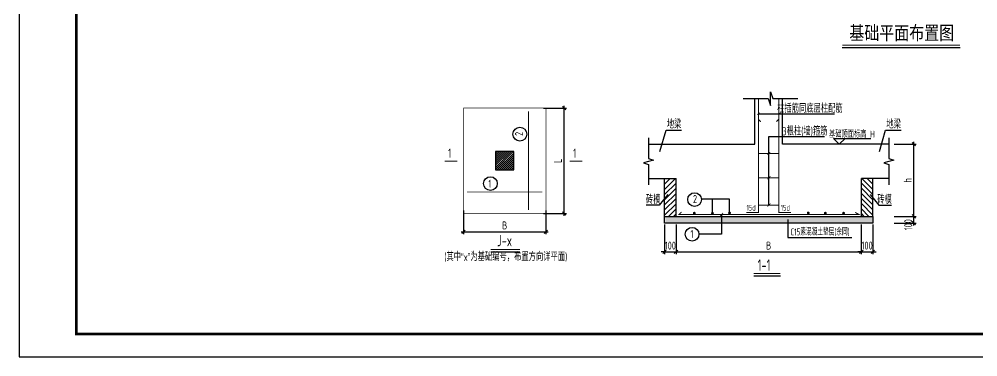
# Model space of a CAD drawing. Extents: x -441005 to 725361, y -182459 to 319313.
# Drawn here: x -196000 to -154094, y -133950 to -119208 of the extents above; entities that cross this region are included whole.
import ezdxf
from ezdxf.enums import TextEntityAlignment as Align

# ---------------------------------------------------------------- set-up
doc = ezdxf.new("R2010")
doc.units = 0
doc.header["$LTSCALE"] = 100
doc.layers.get('0').update_dxf_attribs({"linetype": 'CONTINUOUS'})
doc.layers.get('Defpoints').update_dxf_attribs({"linetype": 'CONTINUOUS'})
for name, color, linetype in [('DIM', 3, 'CONTINUOUS'), ('D大样&索引', 7, 'CONTINUOUS'), ('REIN', 1, 'CONTINUOUS'), ('S说明&图名', 4, 'CONTINUOUS'), ('图框', 7, 'CONTINUOUS')]:
    doc.layers.add(name, color=color, linetype=linetype)
doc.styles.add('HZ', font='tssdeng.shx', dxfattribs={"width": 0.7, "height": 5, "bigfont": '1.shx'})
doc.styles.add('STK', font='simhei_1.ttf')
doc.styles.add('TSSD_Rein', font='Tssdeng.shx', dxfattribs={"width": 0.7, "bigfont": '1.shx'})
doc.dimstyles.new('TSSD_100_100$0', dxfattribs={"dimtxt": 350, "dimasz": 150, "dimexe": 100, "dimexo": 50, "dimgap": 100, "dimtad": 1, "dimdec": 0, "dimzin": 0, "dimdsep": 46, "dimtxsty": 'TSSD_Rein', "dimblk": 'OBLIQUE', "dimcen": 0, "dimdle": 100, "dimclrt": 7, "dimadec": 0, "dimazin": 0, "dimtfac": 1, "dimtdec": 0, "dimtix": 1, "dimtmove": 2, "dimatfit": 3, "dimfxl": 0, "dimtolj": 1, "dimtzin": 0, "dimarcsym": 0})

# ---------------------------------------------------------------- blocks, each defined once
blk = doc.blocks.new('_OBLIQUE')
at = {"color": 0, "linetype": 'ByBlock'}
blk.add_line((-0.5, -0.5), (0.5, 0.5), dxfattribs=at)
blk = doc.blocks.new('*D1104')
at = {"layer": 'Defpoints', "color": 0}
for p in [(-173131, -123088), (-172176, -123088), (-173131, -127688)]:
    blk.add_point(p, dxfattribs=at)
at = {"layer": 'DIM', "color": 0, "lineweight": -2}
for p, q in [((-173081, -123088), (-172076, -123088)), ((-172176, -127788), (-172176, -122988)), ((-173081, -127688), (-172076, -127688))]:
    blk.add_line(p, q, dxfattribs=at)
at = {"layer": 'DIM', "color": 0, "lineweight": -2, "xscale": 150, "yscale": 150, "zscale": 150}
for p, rotation in [((-172176, -123088), 90), ((-172176, -127688), 270)]:
    blk.add_blockref('_OBLIQUE', p, dxfattribs=dict(at, rotation=rotation))
at = {"layer": 'DIM', "color": 7, "insert": (-172451, -125388), "char_height": 350, "attachment_point": 5, "rotation": 90, "style": 'TSSD_Rein'}
blk.add_mtext('\\A1;L', dxfattribs=at)
blk = doc.blocks.new('*D1105')
at = {"layer": 'Defpoints', "color": 0}
for p in [(-176576, -127507), (-172976, -127507), (-172976, -128488)]:
    blk.add_point(p, dxfattribs=at)
at = {"layer": 'DIM', "color": 0, "lineweight": -2}
for p, q in [((-176576, -127557), (-176576, -128588)), ((-172976, -127557), (-172976, -128588)), ((-176676, -128488), (-172876, -128488))]:
    blk.add_line(p, q, dxfattribs=at)
at = {"layer": 'DIM', "color": 0, "lineweight": -2, "xscale": 150, "yscale": 150, "zscale": 150, "rotation": 180}
blk.add_blockref('_OBLIQUE', (-176576, -128488), dxfattribs=at)
at = {"layer": 'DIM', "color": 0, "lineweight": -2, "xscale": 150, "yscale": 150, "zscale": 150}
blk.add_blockref('_OBLIQUE', (-172976, -128488), dxfattribs=at)
at = {"layer": 'DIM', "color": 7, "insert": (-174776, -128213), "char_height": 350, "attachment_point": 5, "style": 'TSSD_Rein'}
blk.add_mtext('\\A1;B', dxfattribs=at)
blk = doc.blocks.new('*D1106')
at = {"layer": 'Defpoints', "color": 0}
for p in [(-159186, -128118), (-158686, -128118), (-158686, -129368)]:
    blk.add_point(p, dxfattribs=at)
at = {"layer": 'DIM', "color": 0, "lineweight": -2}
for p, q in [((-159186, -128168), (-159186, -129468)), ((-158686, -128168), (-158686, -129468)), ((-159186, -129368), (-159336, -129368)), ((-159186, -129368), (-158686, -129368)), ((-158686, -129368), (-158536, -129368))]:
    blk.add_line(p, q, dxfattribs=at)
at = {"layer": 'DIM', "color": 0, "lineweight": -2, "xscale": 150, "yscale": 150, "zscale": 150}
blk.add_blockref('_OBLIQUE', (-159186, -129368), dxfattribs=at)
at = {"layer": 'DIM', "color": 0, "lineweight": -2, "xscale": 150, "yscale": 150, "zscale": 150, "rotation": 180}
blk.add_blockref('_OBLIQUE', (-158686, -129368), dxfattribs=at)
at = {"layer": 'DIM', "color": 7, "insert": (-158936, -129093), "char_height": 350, "attachment_point": 5, "style": 'TSSD_Rein'}
blk.add_mtext('\\A1;100', dxfattribs=at)
blk = doc.blocks.new('*D1107')
at = {"layer": 'Defpoints', "color": 0}
for p in [(-167286, -128118), (-159186, -128118), (-159186, -129368)]:
    blk.add_point(p, dxfattribs=at)
at = {"layer": 'DIM', "color": 0, "lineweight": -2}
for p, q in [((-167286, -128168), (-167286, -129468)), ((-159186, -128168), (-159186, -129468)), ((-167386, -129368), (-159086, -129368))]:
    blk.add_line(p, q, dxfattribs=at)
at = {"layer": 'DIM', "color": 0, "lineweight": -2, "xscale": 150, "yscale": 150, "zscale": 150, "rotation": 180}
blk.add_blockref('_OBLIQUE', (-167286, -129368), dxfattribs=at)
at = {"layer": 'DIM', "color": 0, "lineweight": -2, "xscale": 150, "yscale": 150, "zscale": 150}
blk.add_blockref('_OBLIQUE', (-159186, -129368), dxfattribs=at)
at = {"layer": 'DIM', "color": 7, "insert": (-163236, -129093), "char_height": 350, "attachment_point": 5, "style": 'TSSD_Rein'}
blk.add_mtext('\\A1;B', dxfattribs=at)
blk = doc.blocks.new('*D1108')
at = {"layer": 'Defpoints', "color": 0}
for p in [(-167786, -128118), (-167286, -128118), (-167286, -129368)]:
    blk.add_point(p, dxfattribs=at)
at = {"layer": 'DIM', "color": 0, "lineweight": -2}
for p, q in [((-167786, -128168), (-167786, -129468)), ((-167286, -128168), (-167286, -129468)), ((-167786, -129368), (-167936, -129368)), ((-167786, -129368), (-167286, -129368)), ((-167286, -129368), (-167136, -129368))]:
    blk.add_line(p, q, dxfattribs=at)
at = {"layer": 'DIM', "color": 0, "lineweight": -2, "xscale": 150, "yscale": 150, "zscale": 150}
blk.add_blockref('_OBLIQUE', (-167786, -129368), dxfattribs=at)
at = {"layer": 'DIM', "color": 0, "lineweight": -2, "xscale": 150, "yscale": 150, "zscale": 150, "rotation": 180}
blk.add_blockref('_OBLIQUE', (-167286, -129368), dxfattribs=at)
at = {"layer": 'DIM', "color": 7, "insert": (-167536, -129093), "char_height": 350, "attachment_point": 5, "style": 'TSSD_Rein'}
blk.add_mtext('\\A1;100', dxfattribs=at)
blk = doc.blocks.new('*D1109')
at = {"layer": 'Defpoints', "color": 0}
for p in [(-157806, -127818), (-157806, -128118), (-156886, -127818)]:
    blk.add_point(p, dxfattribs=at)
at = {"layer": 'DIM', "color": 0, "lineweight": -2}
for p, q in [((-156886, -128218), (-156886, -127718)), ((-157756, -127818), (-156786, -127818)), ((-157756, -128118), (-156786, -128118))]:
    blk.add_line(p, q, dxfattribs=at)
at = {"layer": 'DIM', "color": 0, "lineweight": -2, "xscale": 150, "yscale": 150, "zscale": 150}
for p, rotation in [((-156886, -127818), 90), ((-156886, -128118), 270)]:
    blk.add_blockref('_OBLIQUE', p, dxfattribs=dict(at, rotation=rotation))
at = {"layer": 'DIM', "color": 7, "insert": (-157136, -128183), "char_height": 350, "attachment_point": 5, "rotation": 90, "style": 'TSSD_Rein'}
blk.add_mtext('\\A1;100', dxfattribs=at)
blk = doc.blocks.new('*D1110')
at = {"layer": 'Defpoints', "color": 0}
for p in [(-157806, -124668), (-156886, -124668), (-157806, -127818)]:
    blk.add_point(p, dxfattribs=at)
at = {"layer": 'DIM', "color": 0, "lineweight": -2}
for p, q in [((-157756, -124668), (-156786, -124668)), ((-156886, -127918), (-156886, -124568)), ((-157756, -127818), (-156786, -127818))]:
    blk.add_line(p, q, dxfattribs=at)
at = {"layer": 'DIM', "color": 0, "lineweight": -2, "xscale": 150, "yscale": 150, "zscale": 150}
for p, rotation in [((-156886, -124668), 90), ((-156886, -127818), 270)]:
    blk.add_blockref('_OBLIQUE', p, dxfattribs=dict(at, rotation=rotation))
at = {"layer": 'DIM', "color": 7, "insert": (-157161, -126243), "char_height": 350, "attachment_point": 5, "rotation": 90, "style": 'TSSD_Rein'}
blk.add_mtext('\\A1;h', dxfattribs=at)
blk = doc.blocks.new('A2+1_2')
at = {"layer": '图框'}
blk.add_lwpolyline([(0, 0), (89100, 0), (89100, 42000), (0, 42000)], close=True, dxfattribs=at)
at = {"layer": '图框', "const_width": 120}
blk.add_lwpolyline([(2500, 1000), (88100, 1000), (88100, 41000), (2500, 41000)], close=True, dxfattribs=at)

msp = doc.modelspace()

# ---------------------------------------------------------------- hatches: boundary and pattern name
at = {"layer": 'D大样&索引'}
h = msp.add_hatch(dxfattribs=at)
h.set_pattern_fill('ANSI31', color=2, scale=500, style=0)
h.set_pattern_definition([(45, (-307655.926, 44131.284), (-44.194174, 44.194174), [])])
h.paths.add_polyline_path([(-174376.3, -124987.7), (-175176.3, -124987.7), (-175176.3, -125787.7), (-174376.3, -125787.7)])
h = msp.add_hatch(dxfattribs=at)
h.set_pattern_fill('ANSI31', color=6, scale=50, style=0)
h.set_pattern_definition([(45, (-353809.5, -25071.4), (-112.2532, 112.2532), [])])
h.paths.add_polyline_path([(-167286, -126167.8), (-167785.9, -126167.8), (-167785.9, -127817.8), (-167286, -127817.8)])
h = msp.add_hatch(dxfattribs=at)
h.set_pattern_fill('ANSI31', color=6, scale=50, style=0)
h.set_pattern_definition([(135, (27337.66, -25071.4), (112.2532, 112.2532), [])])
h.paths.add_polyline_path([(-159185.9, -126167.8), (-158686, -126167.8), (-158686, -127817.8), (-159185.9, -127817.8)])
h = msp.add_hatch(dxfattribs=at)
h.set_pattern_fill('AR-CONC', color=6, scale=2, style=0)
h.set_pattern_definition([(50, (-358843.16, -189528.5), (364.36934, -31.87817), [38.1, -419.1]), (355, (-358843.16, -189528.5), (-70.48565, 382.1133), [30.48, -335.28]), (100.451, (-358812.8, -189531.16), (293.885, 350.2334), [32.38, -356.18]), (46.1842, (-358843.16, -189426.9), (542.1581, -84.0847), [57.15, -628.65]), (96.6356, (-358798, -189433.9), (474.8085, 494.8511), [48.57, -534.27]), (351.184, (-358843.16, -189426.9), (474.8092, 494.8502), [45.72, -502.92]), (21, (-358792.36, -189452.3), (303.22976, -204.53104), [38.1, -419.1]), (326, (-358792.36, -189452.3), (123.60406, 368.3759), [30.48, -335.28]), (71.4514, (-358767.1, -189469.35), (426.833, 163.8457), [32.38, -356.18]), (37.5, (-358843.16, -189528.5), (6.17721, 169.11008), [0, -331.216, 0, -340.36, 0, -336.55]), (7.5, (-358843.16, -189528.5), (133.63933, 200.36115), [0, -194.056, 0, -323.596, 0, -128.27]), (327.5, (-358956.44, -189528.5), (271.18119, -11.45749), [0, -127, 0, -396.24, 0, -525.78]), (317.5, (-359007.24, -189528.5), (296.25836, 50.85298), [0, -165.1, 0, -263.144, 0, -373.38])])
h.paths.add_polyline_path([(-158686, -127817.8), (-165308.5, -127817.8), (-165308.5, -128117.8), (-158686, -128117.8)])
h.paths.add_polyline_path([(-165308.5, -127817.8), (-167759.9, -127817.8), (-167759.9, -128117.8), (-165308.5, -128117.8)])

# ---------------------------------------------------------------- linework, layer by layer
for p, q in [((-163836, -124667.8, -10), (-163836, -122672.5, -10)), ((-162636, -124667.8, -10), (-162636, -122672.5, -10)), ((-163689, -123334.5, -10), (-160358.8, -123334.5, -10)), ((-167988.5, -124978.1, -10), (-167720.7, -124051.4, -10)), ((-167720.7, -124051.4, -10), (-167043.7, -124051.4, -10)), ((-163226.3, -127325.4, -10), (-163226.3, -124336, -10)), ((-163226.3, -124336, -10), (-160793.3, -124336, -10)), ((-158390.6, -124978.1, -10), (-158122.8, -124051.4, -10)), ((-158122.8, -124051.4, -10), (-157445.8, -124051.4, -10)), ((-168490.6, -124667.8, -10), (-163836, -124667.8, -10)), ((-157981.2, -124667.8, -10), (-162636, -124667.8, -10)), ((-168490.6, -126167.8, -10), (-167286, -126167.8, -10)), ((-167785.9, -127817.8, -10), (-167785.9, -126167.8, -10)), ((-167286, -127817.8, -10), (-167286, -126167.8, -10)), ((-159185.9, -127817.8, -10), (-159185.9, -126167.8, -10)), ((-157981.2, -126167.8, -10), (-159185.9, -126167.8, -10)), ((-158686, -127817.8, -10), (-158686, -126167.8, -10)), ((-167646.9, -126869.3, -10), (-168028.3, -127323.1, -10)), ((-158805.6, -126869.3, -10), (-158424.3, -127323.1, -10)), ((-168028.3, -127323.1, -10), (-168588.2, -127323.1, -10)), ((-164947.4, -127073.6, -10), (-166172.9, -127073.6, -10)), ((-165694, -127679.2, -10), (-165694, -127073.6, -10)), ((-164947.4, -127668.2, -10), (-164947.4, -127073.6, -10)), ((-158424.3, -127323.1, -10), (-157864.4, -127323.1, -10)), ((-165298.5, -127731.9, -10), (-165298.5, -128602, -10)), ((-162402.8, -127954, -10), (-162402.8, -128736, -10)), ((-165298.5, -128602, -10), (-166285.2, -128602, -10)), ((-162402.8, -128736, -10), (-159594.2, -128736, -10))]:
    msp.add_line(p, q, dxfattribs=at)
at = {"layer": 'D大样&索引', "color": 7}
for p, q in [((-160398.6, -124417.8, -10), (-158764.9, -124417.8, -10)), ((-160148.6, -124667.8, -10), (-160398.6, -124417.8, -10)), ((-159898.6, -124417.8, -10), (-160148.6, -124667.8, -10))]:
    msp.add_line(p, q, dxfattribs=at)
at = {"layer": 'D大样&索引', "color": 4}
for p, q in [((-175388.4, -129362.7, -7.5), (-174109.7, -129362.7, -7.5)), ((-163891.9, -130411.9), (-162721.1, -130411.9))]:
    msp.add_line(p, q, dxfattribs=at)
at = {"layer": 'D大样&索引', "elevation": -10}
for points in [[(-164357.7, -122672.5), (-163261.7, -122672.5), (-163161.7, -122972.5), (-163161.7, -122372.5), (-163061.7, -122672.5), (-161965.7, -122672.5)], [(-168490.6, -124387.8), (-168490.6, -125287.8), (-168270.6, -125357.8), (-168710.6, -125477.8), (-168490.6, -125547.8), (-168490.6, -126447.8)], [(-157981.2, -124387.8), (-157981.2, -125287.8), (-157761.2, -125357.8), (-158201.2, -125477.8), (-157981.2, -125547.8), (-157981.2, -126447.8)], [(-167785.9, -127817.8), (-158686, -127817.8), (-158686, -128117.8), (-167785.9, -128117.8), (-167785.9, -127817.8)]]:
    msp.add_lwpolyline(points, dxfattribs=at)
at = {"layer": 'D大样&索引', "color": 6, "const_width": 30, "elevation": -7.5}
msp.add_lwpolyline([(-172976.3, -127687.7), (-172976.3, -123087.7), (-176576.3, -123087.7), (-176576.3, -127687.7)], close=True, dxfattribs=at)
at = {"layer": 'D大样&索引'}
for points, const_width, elevation in [([(-163748.3, -123374.5), (-163618.8, -123289.5)], 30, -10), ([(-162842.2, -123374.5), (-162712.7, -123289.5)], 30, -10), ([(-163290.3, -125139.8), (-163161.7, -125010.4)], 30, -10), ([(-176847.7, -125406.1), (-177397.7, -125406.1)], 50, -7.5), ([(-171380.8, -125406.1), (-171930.8, -125406.1)], 50, -7.5), ([(-163290.3, -126196.4), (-163161.7, -126067)], 30, -10), ([(-163290.3, -127394.2), (-163161.7, -127264.8)], 30, -10), ([(-165362.8, -127796.6), (-165234.2, -127667.2)], 30, -10)]:
    msp.add_lwpolyline(points, dxfattribs=dict(at, const_width=const_width, elevation=elevation))
at = {"layer": 'D大样&索引', "color": 2, "elevation": -7.5}
msp.add_lwpolyline([(-174376.3, -125787.7), (-174376.3, -124987.7), (-175176.3, -124987.7), (-175176.3, -125787.7)], close=True, dxfattribs=at)
at = {"layer": 'D大样&索引', "elevation": -10}
msp.add_lwpolyline([(-167785.9, -127817.8), (-158686, -127817.8), (-158686, -128117.8), (-167785.9, -128117.8)], close=True, dxfattribs=at)
at = {"layer": 'D大样&索引', "color": 4, "const_width": 50, "elevation": -7.5}
msp.add_lwpolyline([(-175388.4, -129262.7), (-174109.7, -129262.7)], dxfattribs=at)
at = {"layer": 'D大样&索引', "color": 4, "const_width": 50}
msp.add_lwpolyline([(-163891.9, -130311.9), (-162721.1, -130311.9)], dxfattribs=at)
at = {"layer": 'D大样&索引'}
for centre in [(-174113.1, -124228, -7.5), (-175403.3, -126384.9, -7.5), (-166472.6, -127086.1, -10), (-166585.2, -128596.7, -10)]:
    msp.add_circle(centre, 300, dxfattribs=at)
at = {"layer": 'REIN', "color": 1}
for points, const_width, elevation in [([(-163686.3, -122672.5), (-163686.3, -127648.3), (-164217.3, -127648.3)], 45, -10), ([(-162785.7, -122672.5), (-162785.7, -127648.3), (-162254.7, -127648.3)], 45, -10), ([(-173737.9, -127537.7), (-173737.9, -123237.7)], 40, -7.5), ([(-163686.3, -123583.5), (-163582.8, -123686.9)], 45, -10), ([(-162785.7, -123565.8), (-162900.1, -123680.2)], 45, -10), ([(-163686.3, -125075.4), (-162785.7, -125075.4)], 45, -10), ([(-163686.3, -126132.1), (-162785.7, -126132.1)], 45, -10), ([(-176426.3, -126755), (-173126.3, -126755)], 40, -7.5), ([(-163686.3, -127325.4), (-162785.7, -127325.4)], 45, -10), ([(-167047.2, -127626.2), (-167153.3, -127732.3), (-159299.3, -127732.3), (-159450, -127645.3)], 45, -10)]:
    msp.add_lwpolyline(points, dxfattribs=dict(at, const_width=const_width, elevation=elevation))
at = {"layer": 'REIN', "color": 1, "const_width": 61.5, "elevation": -10}
for points in [[(-166459.2, -127679.2, 1), (-166520.7, -127679.2, 1), (-166459.2, -127679.2, 1)], [(-165663.2, -127679.2, 1), (-165724.7, -127679.2, 1), (-165663.2, -127679.2, 1)], [(-164916.7, -127668.2, 1), (-164978.2, -127668.2, 1), (-164916.7, -127668.2, 1)], [(-161536, -127668.2, -1), (-161474.5, -127668.2, -1), (-161536, -127668.2, -1)], [(-160789.5, -127679.2, -1), (-160728, -127679.2, -1), (-160789.5, -127679.2, -1)], [(-159993.5, -127679.2, -1), (-159932, -127679.2, -1), (-159993.5, -127679.2, -1)]]:
    msp.add_lwpolyline(points, format="xyb", dxfattribs=at)
at = {"layer": 'S说明&图名'}
msp.add_line((-160022.2, -120450), (-154871.1, -120450), dxfattribs=at)
msp.add_lwpolyline([(-160022.2, -120342, 45, 45, 0), (-154871.1, -120342, 0, 0, 0)], format="xyseb", dxfattribs=at)

# ---------------------------------------------------------------- block references
msp.add_blockref('A2+1_2', (-196000, -133950))

# ---------------------------------------------------------------- texts
at = {"layer": 'D大样&索引', "style": 'TSSD_Rein', "width": 0.7}
for s, height, p in [('柱插筋同底层柱配筋', 350, (-161432.6, -123289.4, -10)), ('地梁', 350, (-167369.4, -123976.1, -10)), ('地梁', 350, (-157771.5, -123976.1, -10)), ('3根柱(墙)箍筋', 350, (-161648.8, -124279.3, -10)), ('砖模', 350, (-168283.2, -127265.6, -10)), ('砖模', 350, (-158169.4, -127265.6, -10)), ('15d', 250, (-164003.8, -127565.3, -10)), ('15d', 250, (-162509.6, -127565.3, -10)), ('(其中“x”为基础编号，布置方向详平面)', 350, (-174728.2, -129766.5, -17.5))]:
    msp.add_text(s, height=height, dxfattribs=at).set_placement(p, align=Align.CENTER)
at = {"layer": 'D大样&索引', "color": 7, "style": 'TSSD_Rein', "width": 0.7}
msp.add_text('2', height=350, rotation=90, dxfattribs=at).set_placement((-173972.8, -124214.2, -7.5), align=Align.CENTER)
for s, height, p in [('基础顶面标高 H', 300, (-159598.7, -124380.1, -10)), ('1', 350, (-175426.4, -126570.9, -7.5)), ('2', 350, (-166454.7, -127235.5, -10)), ('1', 350, (-166593, -128767.3, -10))]:
    msp.add_text(s, height=height, dxfattribs=at).set_placement(p, align=Align.CENTER)
at = {"layer": 'D大样&索引', "style": 'HZ', "width": 0.6}
for p in [(-177247.7, -125256.1, -7.5), (-171780.8, -125256.1, -7.5)]:
    msp.add_text('1', height=400, dxfattribs=at).set_placement(p)
at = {"layer": 'D大样&索引', "color": 4, "style": 'HZ', "width": 0.7}
for s, p in [('J-x', (-175111.6, -129123.4, -7.5)), ('1-1', (-163721.6, -130198.4))]:
    msp.add_text(s, height=500, dxfattribs=at).set_placement(p)
at = {"layer": 'D大样&索引', "style": 'HZ', "width": 0.743217}
msp.add_text('C15素混凝土垫层(余同)', height=300, dxfattribs=at).set_placement((-162282.5, -128647.3, -10), (-159701.3, -128647.3, -10), align=Align.FIT)
at = {"layer": 'S说明&图名', "color": 7, "linetype": 'Continuous', "style": 'STK', "width": 0.8}
msp.add_text('基础平面布置图', height=600, dxfattribs=at).set_placement((-157419.2, -120103.9), align=Align.CENTER)

# ---------------------------------------------------------------- dimensions: what is measured, and where the dimension line sits
at = {"layer": 'DIM'}
for base, p1, p2, text, picture, middle in [((-172176.3, -123087.7, -7.5), (-173131.3, -127687.7, -7.5), (-173131.3, -123087.7, -7.5), 'L', '*D1104', (-172451.3, -125387.7, -7.5)), ((-156886.1, -124667.8), (-157805.8, -127817.8), (-157805.8, -124667.8), 'h', '*D1110', (-157161.1, -126242.8))]:
    dim = msp.add_linear_dim(base=base, p1=p1, p2=p2, angle=90, text=text, dimstyle='TSSD_100_100$0', dxfattribs=at)
    dim.commit()
    dim.dimension.update_dxf_attribs({"geometry": picture, "text_midpoint": middle})
for base, p1, p2, text, picture, middle in [((-172976.3, -128487.7, -7.5), (-176576.3, -127506.5, -7.5), (-172976.3, -127506.5, -7.5), 'B', '*D1105', (-174776.3, -128212.7, -7.5)), ((-167286, -129367.8), (-167785.9, -128117.8), (-167286, -128117.8), '100', '*D1108', (-167535.9, -129092.8)), ((-159186, -129367.8), (-167286, -128117.8), (-159186, -128117.8), 'B', '*D1107', (-163236, -129092.8)), ((-158686, -129367.8), (-159186, -128117.8), (-158686, -128117.8), '100', '*D1106', (-158936, -129092.8))]:
    dim = msp.add_linear_dim(base=base, p1=p1, p2=p2, text=text, dimstyle='TSSD_100_100$0', dxfattribs=at)
    dim.commit()
    dim.dimension.update_dxf_attribs({"geometry": picture, "text_midpoint": middle})
dim = msp.add_linear_dim(base=(-156886.1, -127817.8), p1=(-157805.8, -128117.8), p2=(-157805.8, -127817.8), angle=90, text='100', dimstyle='TSSD_100_100$0', dxfattribs=at)
dim.commit()
dim.dimension.update_dxf_attribs({"geometry": '*D1109', "text_midpoint": (-157136.1, -128182.8), "dimtype": 160})

doc.saveas('drawing.dxf')
